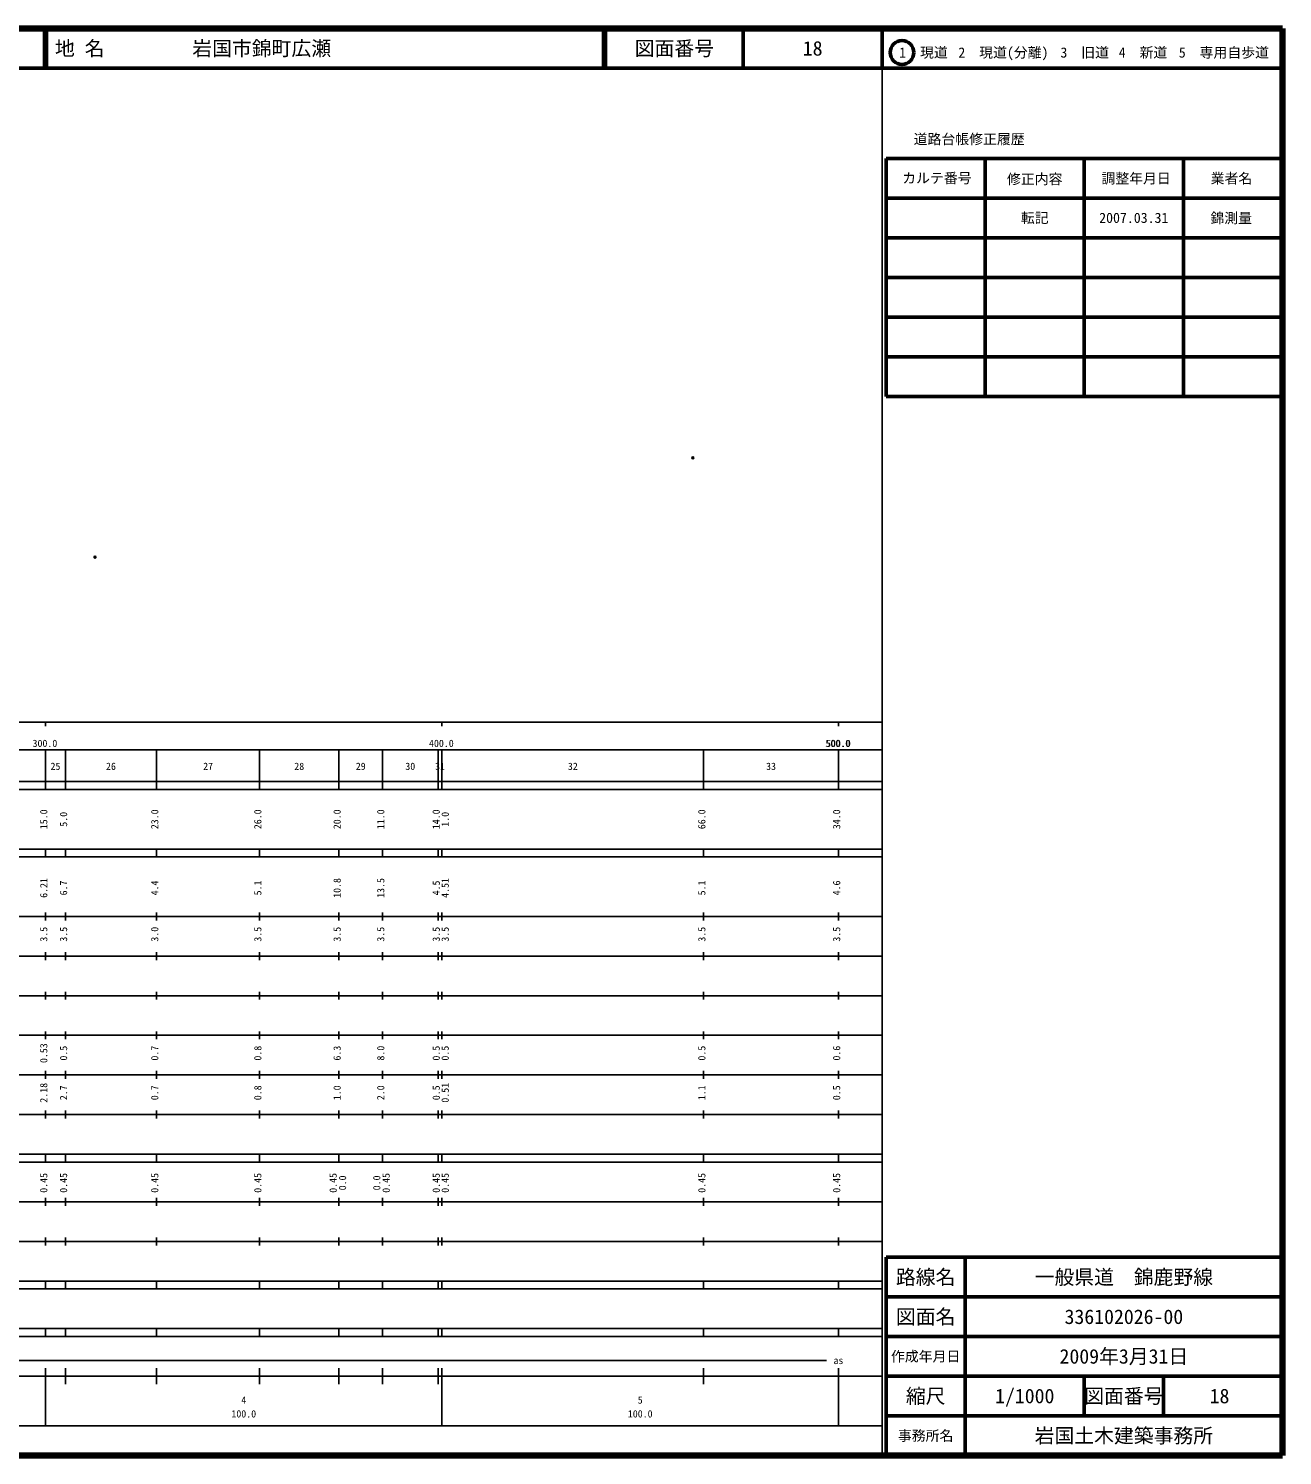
# Model space of a CAD drawing. Units: millimetres on the paper. Extents: x 40 to 680, y 20 to 380.
# Drawn here: x 363.7 to 680, y 20 to 380 of the extents above; entities that cross this region are included whole.
import ezdxf
from ezdxf.enums import TextEntityAlignment as Align

# ---------------------------------------------------------------- set-up
doc = ezdxf.new("R2010")
doc.units = ezdxf.units.MM
doc.header["$PDMODE"] = 32
doc.header["$PDSIZE"] = 0.5
doc.layers.add('M-OTRS', color=6, linetype='Continuous')
doc.layers.add('M-TTL-TXT', color=7, linetype='Continuous')
for name, color, linetype, lineweight in [('M-TTL', 2, 'Continuous', 140), ('M-TTL-BAND', 7, 'Continuous', 25), ('M-TTL-FRAM', 2, 'Continuous', 50), ('M-TTL-LINE', 7, 'Continuous', 50)]:
    doc.layers.add(name, color=color, linetype=linetype, lineweight=lineweight)
doc.styles.add('ＭＳ ゴシック', font='')
doc.styles.get('ＭＳ ゴシック').set_extended_font_data('MS Gothic')

msp = doc.modelspace()

# ---------------------------------------------------------------- linework, layer by layer
at = {"layer": 'M-OTRS'}
for p in [(531.271, 271.698), (380.475, 246.645)]:
    msp.add_point(p, dxfattribs=at)
at = {"layer": 'M-TTL'}
for p, q in [((680, 380), (40, 380)), ((680, 20), (680, 380)), ((40, 20), (680, 20))]:
    msp.add_line(p, q, dxfattribs=at)
at = {"layer": 'M-TTL-BAND'}
for p, q in [((579, 20), (579, 370)), ((40, 205), (579, 205)), ((368, 205), (368, 204)), ((468, 205), (468, 204)), ((568, 205), (568, 204)), ((68, 198), (579, 198)), ((368, 188), (368, 198)), ((373, 188), (373, 198)), ((396, 188), (396, 198)), ((422, 188), (422, 198)), ((442, 188), (442, 198)), ((453, 188), (453, 198)), ((467, 188), (467, 198)), ((468, 188), (468, 198)), ((534, 188), (534, 198)), ((568, 188), (568, 198)), ((40, 190), (579, 190)), ((40, 188), (579, 188)), ((40, 173), (579, 173)), ((368, 171), (368, 173)), ((373, 171), (373, 173)), ((396, 171), (396, 173)), ((422, 171), (422, 173)), ((442, 171), (442, 173)), ((453, 171), (453, 173)), ((467, 171), (467, 173)), ((468, 171), (468, 173)), ((534, 171), (534, 173)), ((568, 171), (568, 173)), ((40, 171), (579, 171)), ((40, 156), (579, 156)), ((368, 155), (368, 157)), ((373, 155), (373, 157)), ((396, 155), (396, 157)), ((422, 155), (422, 157)), ((442, 155), (442, 157)), ((453, 155), (453, 157)), ((467, 155), (467, 157)), ((468, 155), (468, 157)), ((534, 155), (534, 157)), ((568, 155), (568, 157)), ((46, 146), (579, 146)), ((368, 145), (368, 147)), ((373, 145), (373, 147)), ((396, 145), (396, 147)), ((422, 145), (422, 147)), ((442, 145), (442, 147)), ((453, 145), (453, 147)), ((467, 145), (467, 147)), ((468, 145), (468, 147)), ((534, 145), (534, 147)), ((568, 145), (568, 147)), ((368, 135), (368, 137)), ((373, 135), (373, 137)), ((396, 135), (396, 137)), ((422, 135), (422, 137)), ((442, 135), (442, 137)), ((453, 135), (453, 137)), ((467, 135), (467, 137)), ((468, 135), (468, 137)), ((534, 135), (534, 137)), ((568, 135), (568, 137)), ((52, 136), (579, 136)), ((46, 126), (579, 126)), ((368, 125), (368, 127)), ((373, 125), (373, 127)), ((396, 125), (396, 127)), ((422, 125), (422, 127)), ((442, 125), (442, 127)), ((453, 125), (453, 127)), ((467, 125), (467, 127)), ((468, 125), (468, 127)), ((534, 125), (534, 127)), ((568, 125), (568, 127)), ((52, 116), (579, 116)), ((368, 115), (368, 117)), ((373, 115), (373, 117)), ((396, 115), (396, 117)), ((422, 115), (422, 117)), ((442, 115), (442, 117)), ((453, 115), (453, 117)), ((467, 115), (467, 117)), ((468, 115), (468, 117)), ((534, 115), (534, 117)), ((568, 115), (568, 117)), ((46, 106), (579, 106)), ((368, 105), (368, 107)), ((373, 105), (373, 107)), ((396, 105), (396, 107)), ((422, 105), (422, 107)), ((442, 105), (442, 107)), ((453, 105), (453, 107)), ((467, 105), (467, 107)), ((468, 105), (468, 107)), ((534, 105), (534, 107)), ((568, 105), (568, 107)), ((40, 96), (579, 96)), ((40, 94), (579, 94)), ((368, 94), (368, 96)), ((373, 94), (373, 96)), ((396, 94), (396, 96)), ((422, 94), (422, 96)), ((442, 94), (442, 96)), ((453, 94), (453, 96)), ((467, 94), (467, 96)), ((468, 94), (468, 96)), ((534, 94), (534, 96)), ((568, 94), (568, 96)), ((49, 84), (579, 84)), ((368, 83), (368, 85)), ((373, 83), (373, 85)), ((396, 83), (396, 85)), ((422, 83), (422, 85)), ((442, 83), (442, 85)), ((453, 83), (453, 85)), ((467, 83), (467, 85)), ((468, 83), (468, 85)), ((534, 83), (534, 85)), ((568, 83), (568, 85)), ((40, 74), (579, 74)), ((368, 73), (368, 75)), ((373, 73), (373, 75)), ((396, 73), (396, 75)), ((422, 73), (422, 75)), ((442, 73), (442, 75)), ((453, 73), (453, 75)), ((467, 73), (467, 75)), ((468, 73), (468, 75)), ((534, 73), (534, 75)), ((568, 73), (568, 75)), ((40, 64), (579, 64)), ((40, 62), (579, 62)), ((368, 62), (368, 64)), ((373, 62), (373, 64)), ((396, 62), (396, 64)), ((422, 62), (422, 64)), ((442, 62), (442, 64)), ((453, 62), (453, 64)), ((467, 62), (467, 64)), ((468, 62), (468, 64)), ((534, 62), (534, 64)), ((568, 62), (568, 64)), ((40, 52), (579, 52)), ((368, 50), (368, 52)), ((373, 50), (373, 52)), ((396, 50), (396, 52)), ((422, 50), (422, 52)), ((442, 50), (442, 52)), ((453, 50), (453, 52)), ((467, 50), (467, 52)), ((468, 50), (468, 52)), ((534, 50), (534, 52)), ((568, 50), (568, 52)), ((40, 50), (579, 50)), ((71, 44), (565, 44)), ((40, 40), (579, 40)), ((368, 27.5), (368, 42)), ((373, 38), (373, 42)), ((396, 38), (396, 42)), ((422, 38), (422, 42)), ((442, 38), (442, 42)), ((453, 38), (453, 42)), ((467, 38), (467, 42)), ((468, 27.5), (468, 42)), ((534, 38), (534, 42)), ((568, 27.5), (568, 42)), ((68, 27.5), (579, 27.5))]:
    msp.add_line(p, q, dxfattribs=at)
at = {"layer": 'M-TTL-FRAM'}
for p, q in [((580, 347.197), (580, 287.197)), ((580, 347.197), (680, 347.197)), ((580, 287.197), (680, 287.197)), ((680, 70), (580, 70)), ((580, 70), (580, 20))]:
    msp.add_line(p, q, dxfattribs=at)
at = {"layer": 'M-TTL-LINE'}
for p, q in [((367.75, 380), (367.75, 370)), ((368.25, 380), (368.25, 370)), ((508.747, 380), (508.747, 370)), ((509.247, 380), (509.247, 370)), ((543.997, 380), (543.997, 370)), ((579, 380), (579, 370)), ((40, 370), (680, 370)), ((605, 347.197), (605, 287.197)), ((630, 347.197), (630, 287.197)), ((655, 347.197), (655, 287.197)), ((580, 337.197), (680, 337.197)), ((580, 327.197), (680, 327.197)), ((580, 317.197), (680, 317.197)), ((580, 307.197), (680, 307.197)), ((580, 297.197), (680, 297.197)), ((600, 70), (600, 20)), ((680, 60), (580, 60)), ((680, 50), (580, 50)), ((680, 40), (580, 40)), ((630, 40), (630, 30)), ((650, 40), (650, 30)), ((680, 30), (580, 30))]:
    msp.add_line(p, q, dxfattribs=at)
msp.add_circle((584.031, 373.958), 3, dxfattribs=at)

# ---------------------------------------------------------------- texts
at = {"layer": 'M-TTL-BAND', "style": 'ＭＳ ゴシック'}
for s, p in [('300.0', (367.844, 198.195)), ('400.0', (467.844, 198.195)), ('500.0', (567.844, 198.195)), ('500.0', (568, 198.195)), ('25', (370.5, 192.405)), ('26', (384.5, 192.405)), ('27', (409, 192.405)), ('28', (432, 192.405)), ('29', (447.5, 192.405)), ('30', (460, 192.405)), ('31', (467.5, 192.405)), ('32', (501, 192.405)), ('33', (551, 192.405)), ('as', (568, 42.5)), ('4', (418, 32.523)), ('5', (518, 32.523)), ('100.0', (418, 29.033)), ('100.0', (518, 29.033))]:
    msp.add_text(s, height=1.833, dxfattribs=at).set_placement(p, align=Align.BOTTOM_CENTER)
for s, p in [('15.0', (369, 180.5)), ('5.0', (374, 180.5)), ('23.0', (397, 180.5)), ('26.0', (423, 180.5)), ('20.0', (443, 180.5)), ('11.0', (454, 180.5)), ('14.0', (468, 180.5)), ('1.0', (470.264, 180.5)), ('66.0', (535, 180.5)), ('34.0', (569, 180.5)), ('6.21', (369, 163.174)), ('6.7', (374, 163.174)), ('4.4', (397, 163.174)), ('5.1', (423, 163.174)), ('10.8', (443, 163.174)), ('13.5', (454, 163.174)), ('4.5', (468, 163.174)), ('4.51', (470.264, 163.174)), ('5.1', (535, 163.174)), ('4.6', (569, 163.174)), ('3.5', (369, 151.5)), ('3.5', (374, 151.5)), ('3.0', (397, 151.5)), ('3.5', (423, 151.5)), ('3.5', (443, 151.5)), ('3.5', (454, 151.5)), ('3.5', (468, 151.5)), ('3.5', (470.264, 151.5)), ('3.5', (535, 151.5)), ('3.5', (569, 151.5)), ('0.53', (369, 121.5)), ('0.5', (374, 121.5)), ('0.7', (397, 121.5)), ('0.8', (423, 121.5)), ('6.3', (443, 121.5)), ('8.0', (454, 121.5)), ('0.5', (468, 121.5)), ('0.5', (470.264, 121.5)), ('0.5', (535, 121.5)), ('0.6', (569, 121.5)), ('2.18', (369, 111.5)), ('2.7', (374, 111.5)), ('0.7', (397, 111.5)), ('0.8', (423, 111.5)), ('1.0', (443, 111.5)), ('2.0', (454, 111.5)), ('0.5', (468, 111.5)), ('0.51', (470.264, 111.5)), ('1.1', (535, 111.5)), ('0.5', (569, 111.5)), ('0.45', (369, 88.764)), ('0.45', (374, 88.764)), ('0.45', (397, 88.764)), ('0.45', (423, 88.764)), ('0.45', (442, 88.764)), ('0.0', (444.37, 88.764)), ('0.0', (453, 88.764)), ('0.45', (455.37, 88.764)), ('0.45', (468, 88.764)), ('0.45', (470.264, 88.764)), ('0.45', (535, 88.764)), ('0.45', (569, 88.764))]:
    msp.add_text(s, height=1.833, rotation=90, dxfattribs=at).set_placement(p, align=Align.BOTTOM_CENTER)
at = {"layer": 'M-TTL-TXT', "style": 'ＭＳ ゴシック'}
for s, p in [('地 名', (370.38, 375)), ('岩国市錦町広瀬', (405.024, 375))]:
    msp.add_text(s, height=3.666, dxfattribs=at).set_placement(p, align=Align.MIDDLE_LEFT)
for s, height, p in [('図面番号', 3.666, (526.622, 375)), ('18', 3.666, (561.497, 375)), ('1\u3000現道', 2.566, (589.448, 373.958)), ('2\u3000現道(分離)', 2.566, (609.619, 373.958)), ('3\u3000旧道', 2.566, (630.121, 373.958)), ('4\u3000新道', 2.566, (644.824, 373.958)), ('5\u3000専用自歩道', 2.566, (665.228, 373.958)), ('道路台帳修正履歴', 2.566, (600.968, 352.113)), ('カルテ番号', 2.566, (592.839, 342.277)), ('修正内容', 2.566, (617.509, 342.023)), ('調整年月日', 2.566, (643.089, 342.197)), ('業者名', 2.566, (667.134, 342.197)), ('転記', 2.566, (617.5, 332.245)), ('2007.03.31', 2.566, (642.5, 332.245)), ('錦測量', 2.566, (667.077, 332.189)), ('路線名', 3.666, (590, 65)), ('路線名', 3.666, (590, 65)), ('一般県道\u3000錦鹿野線', 3.666, (640, 65)), ('図面名', 3.666, (590, 55)), ('図面名', 3.666, (590, 55)), ('336102026-00', 3.666, (640, 55)), ('2009年3月31日', 3.666, (640, 45)), ('作成年月日', 2.566, (590, 45)), ('作成年月日', 2.566, (590, 45)), ('縮尺', 3.666, (590, 35)), ('縮尺', 3.666, (590, 35)), ('1/1000', 3.666, (615, 35)), ('図面番号', 3.666, (640, 35)), ('図面番号', 3.666, (640, 35)), ('18', 3.666, (664.125, 35)), ('事務所名', 2.566, (590, 25)), ('事務所名', 2.566, (590, 25)), ('岩国土木建築事務所', 3.666, (640, 25))]:
    msp.add_text(s, height=height, dxfattribs=at).set_placement(p, align=Align.MIDDLE_CENTER)

doc.saveas('drawing.dxf')
